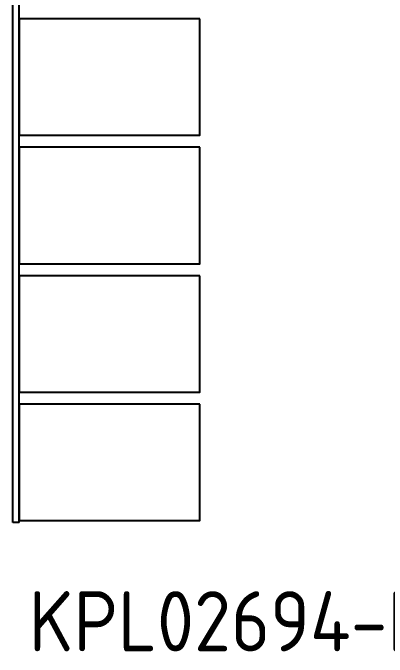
# Model space of a CAD drawing. Header units: millimetres. Extents: x 24815 to 36799, y -9299 to 5469.
# Drawn here: x 35967.2 to 36060.4, y 2590.3 to 2750.8 of the extents above; entities that cross this region are included whole.
import ezdxf

# ---------------------------------------------------------------- set-up
doc = ezdxf.new("R2010")
doc.units = ezdxf.units.MM
for name, color, linetype in [('BOARD_OUTLINE', 7, 'Continuous'), ('OBS_SSTOP', 4, 'Continuous'), ('SSTOP', 4, 'Continuous')]:
    doc.layers.add(name, color=color, linetype=linetype)
doc.styles.get("Standard").update_dxf_attribs({"font": 'ISOCP.SHX', "bigfont": 'WHGTXT.SHX'})

msp = doc.modelspace()

# ---------------------------------------------------------------- linework, layer by layer
at = {"layer": 'BOARD_OUTLINE'}
for p, q in [((35967.189, 2623.826), (35967.189, 2877.804)), ((35968.789, 2623.826), (35968.789, 2877.804)), ((35968.789, 2623.826), (35967.189, 2623.826))]:
    msp.add_line(p, q, dxfattribs=at)
at = {"layer": 'OBS_SSTOP'}
for points in [[(36013.789, 2749.316), (35968.789, 2749.316), (35968.789, 2720.317), (36013.789, 2720.317)], [(36013.789, 2717.319), (35968.789, 2717.319), (35968.789, 2688.319), (36013.789, 2688.319)], [(36013.789, 2685.321), (35968.789, 2685.321), (35968.789, 2656.322), (36013.789, 2656.322)], [(36013.789, 2653.324), (35968.789, 2653.324), (35968.789, 2624.325), (36013.789, 2624.325)]]:
    msp.add_lwpolyline(points, close=True, dxfattribs=at)

# ---------------------------------------------------------------- texts
at = {"layer": 'SSTOP'}
msp.add_text('KPL02694-DC LINK CAP 4CH_V1_1', height=15.00029, dxfattribs=at).set_placement((35971.142, 2591.708))

doc.saveas('drawing.dxf')
